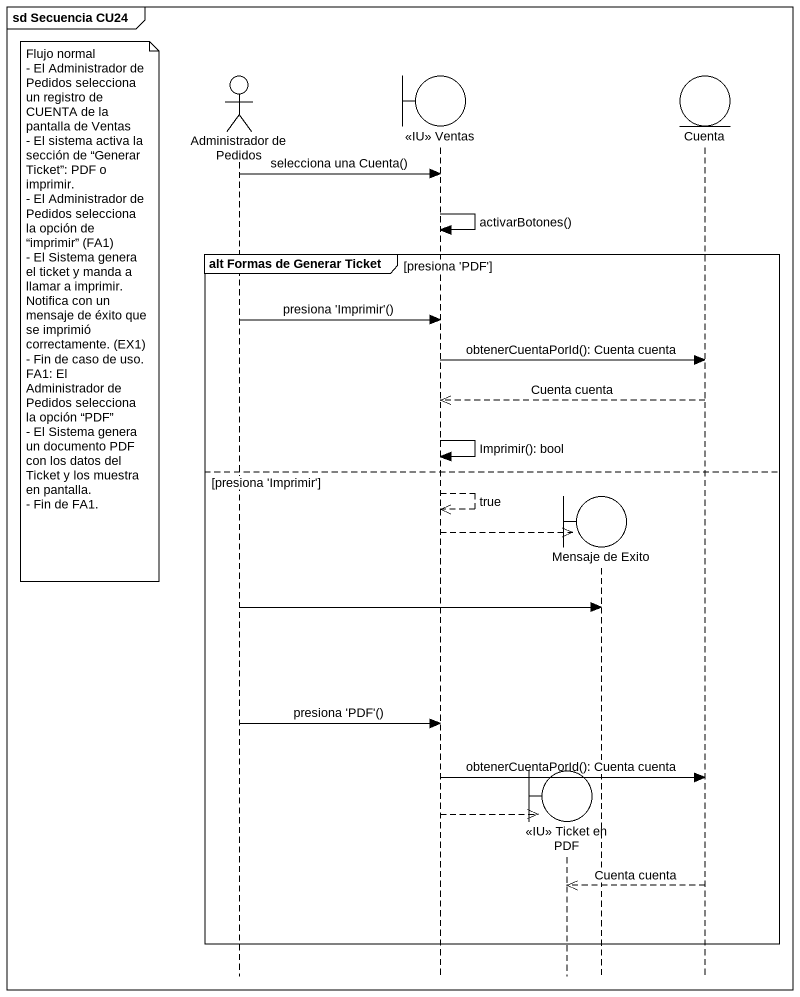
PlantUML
@startuml
mainframe sd Secuencia CU24
hide footbox
actor "Administrador de Pedidos" as Administrador_de_Pedidos
boundary "<<IU>> Ventas" as IU_Ventas
boundary "<<IU>> Ticket en PDF" as IU_Ticket_en_PDF
boundary "Mensaje de Exito" as Mensaje_de_Exito
entity Cuenta

Administrador_de_Pedidos -> IU_Ventas : selecciona una Cuenta()
IU_Ventas -> IU_Ventas : activarBotones()
group alt Formas de Generar Ticket [presiona 'PDF']
  note left of Administrador_de_Pedidos
    Flujo normal
    - El Administrador de Pedidos selecciona un registro de CUENTA de la pantalla de Ventas
    - El sistema activa la sección de “Generar Ticket”: PDF o imprimir.
    - El Administrador de Pedidos selecciona la opción de “imprimir” (FA1)
    - El Sistema genera el ticket y manda a llamar a imprimir. Notifica con un mensaje de éxito que se imprimió correctamente. (EX1)
    - Fin de caso de uso.
    FA1: El Administrador de Pedidos selecciona la opción “PDF”
    - El Sistema genera un documento PDF con los datos del Ticket y los muestra en pantalla.
    - Fin de FA1.
  end note
  Administrador_de_Pedidos -> IU_Ventas : presiona 'Imprimir'()
  IU_Ventas -> Cuenta : obtenerCuentaPorId(): Cuenta cuenta
  Cuenta -->> IU_Ventas : Cuenta cuenta
  IU_Ventas -> IU_Ventas : Imprimir(): bool
else presiona 'Imprimir'
  IU_Ventas -->> IU_Ventas : true
  IU_Ventas -->> Mensaje_de_Exito **
  Administrador_de_Pedidos -> Mensaje_de_Exito
  Administrador_de_Pedidos -> IU_Ventas : presiona 'PDF'()
  IU_Ventas -> Cuenta : obtenerCuentaPorId(): Cuenta cuenta
  IU_Ventas -->> IU_Ticket_en_PDF **
  Cuenta -->> IU_Ticket_en_PDF : Cuenta cuenta
end
@enduml
